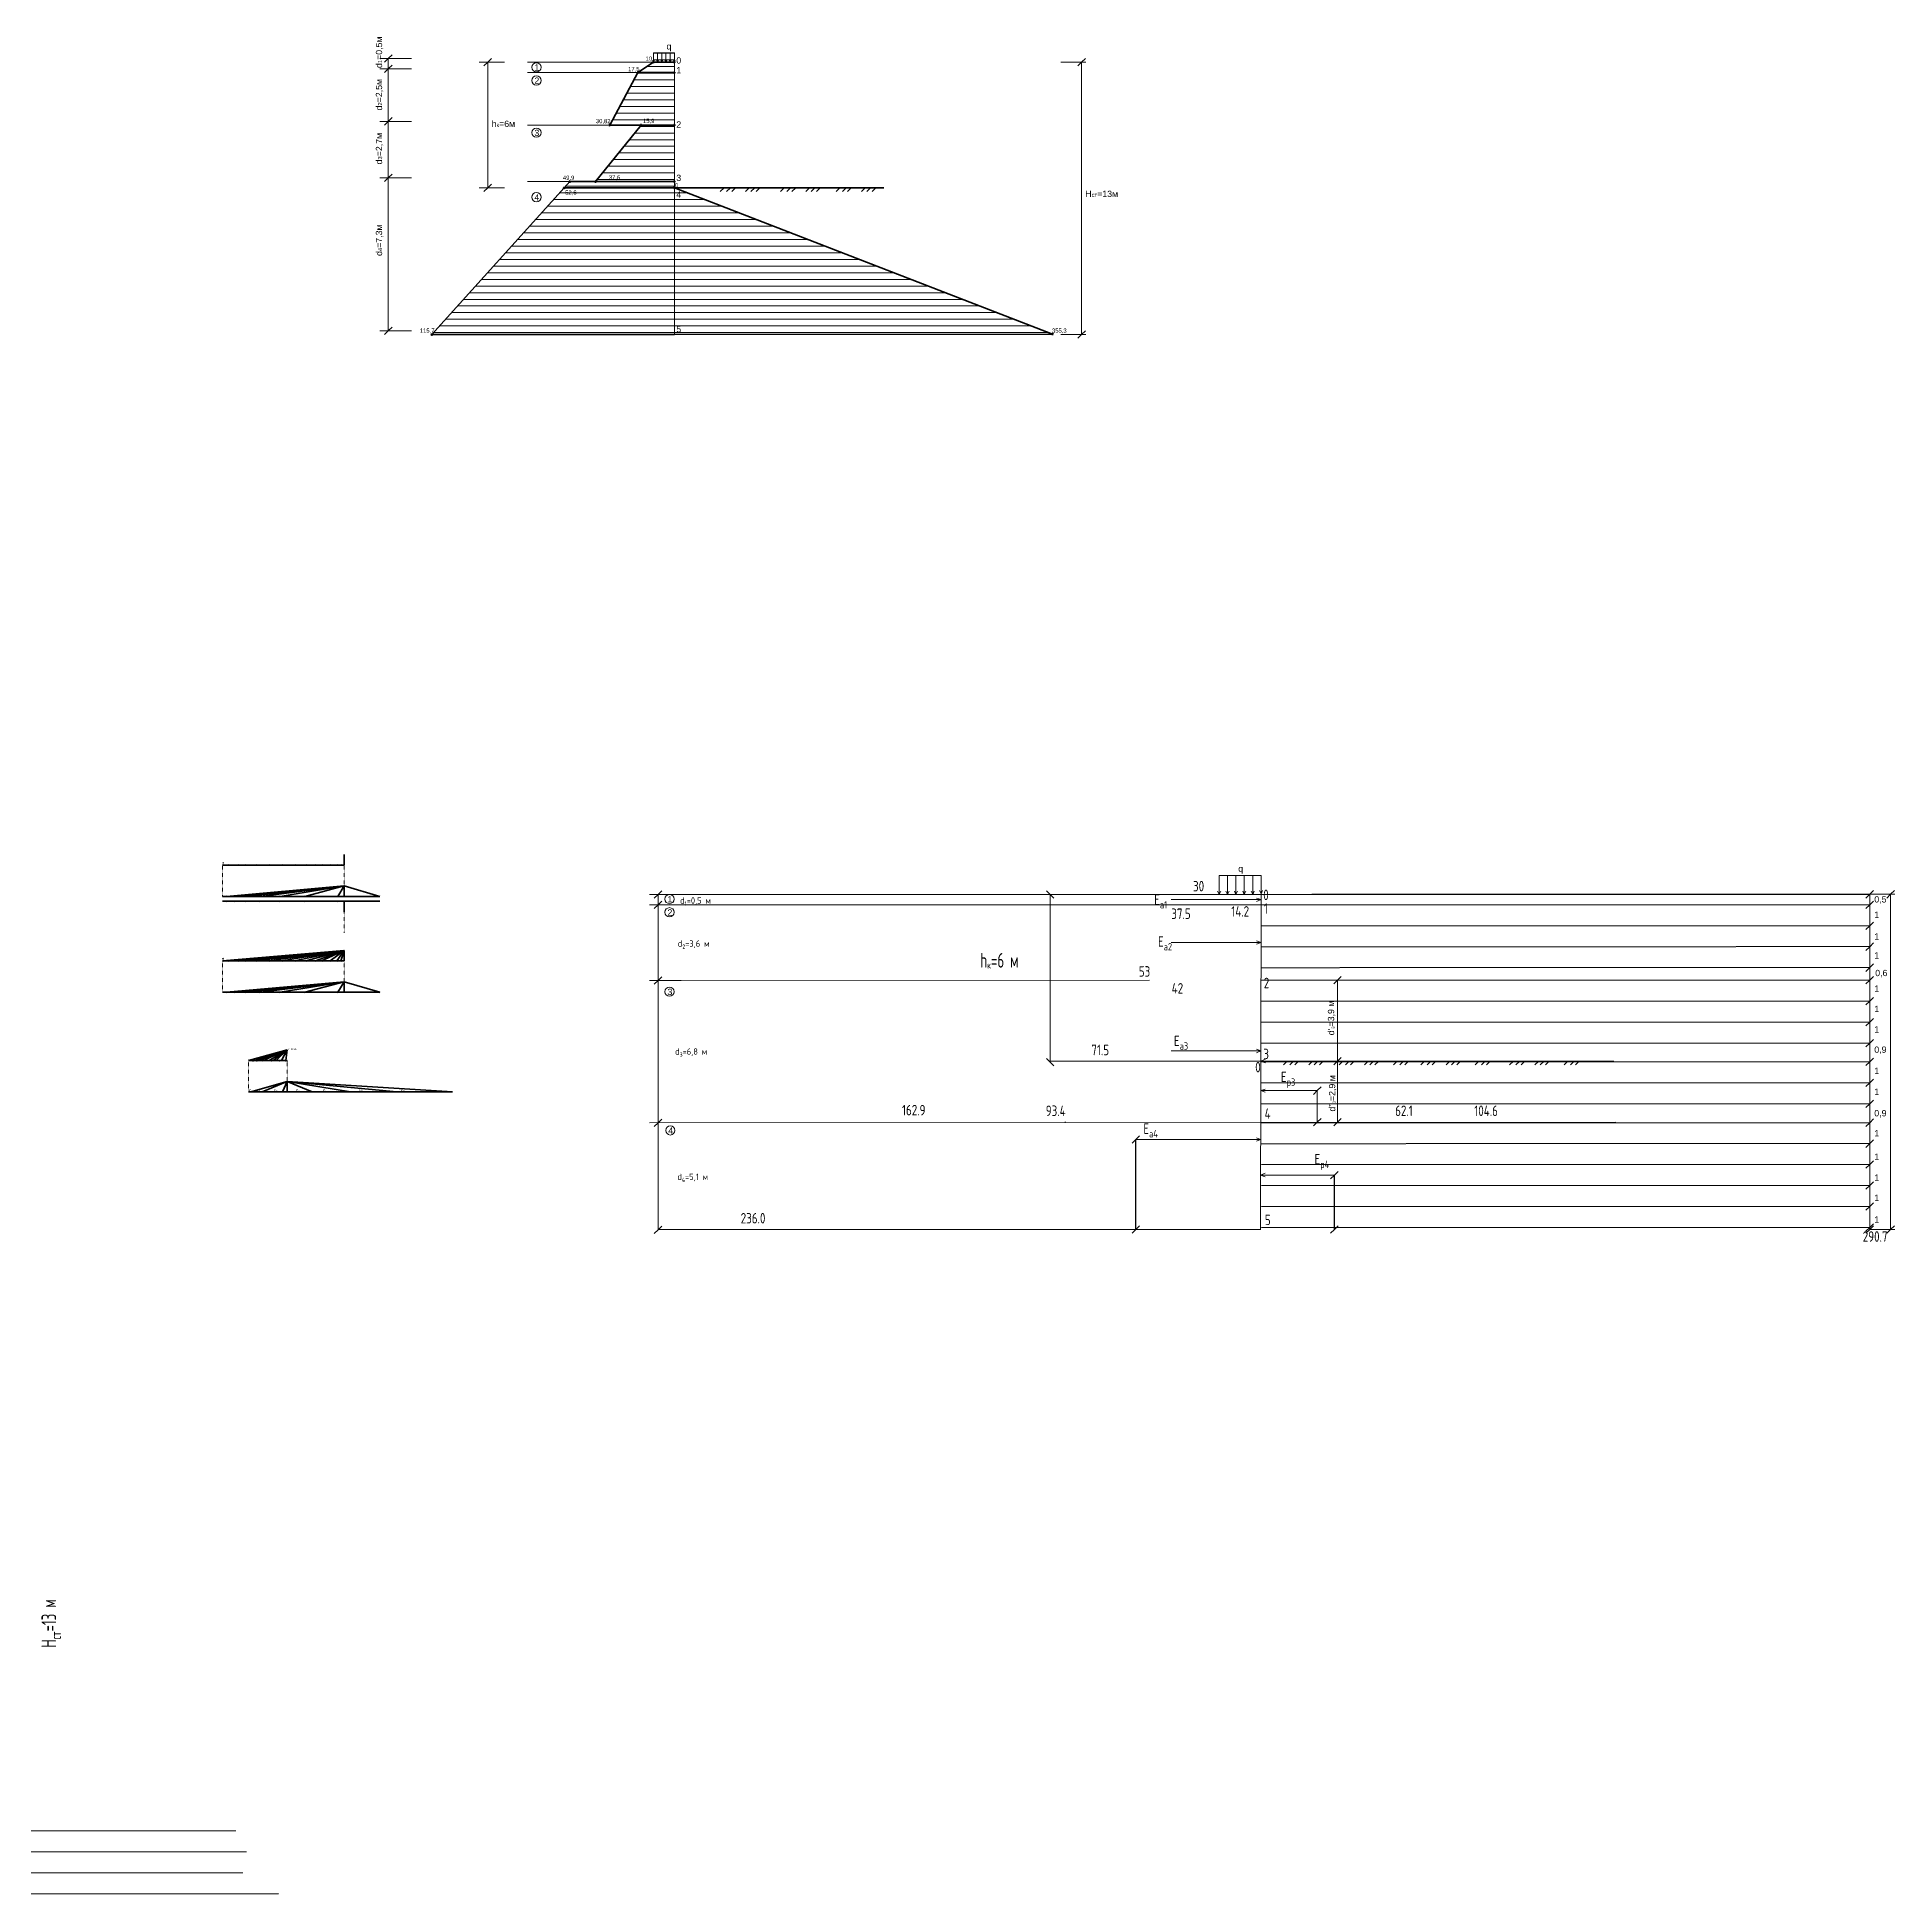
# Model space of a CAD drawing. Header units: millimetres. Extents: x -5592 to 31432, y -5488 to 8589.
# Drawn here: x 17984 to 26848, y -5388 to 3474 of the extents above; entities that cross this region are included whole.
import ezdxf

# ---------------------------------------------------------------- set-up
doc = ezdxf.new("R2010")
doc.units = ezdxf.units.MM
doc.linetypes.add('JIS_02_0.7', pattern=[1.35, 0.75, -0.6])
doc.layers.get('0').update_dxf_attribs({"lineweight": 9})
doc.layers.add('давление', color=10, linetype='Continuous', lineweight=40)
doc.layers.add('размерность', color=50, linetype='JIS_02_0.7', lineweight=5)
doc.styles.add('GOST-2.304_Type-B_shrink', font='', dxfattribs={"width": 0.8})
doc.styles.get("Standard").update_dxf_attribs({"font": 'arial.ttf'})
doc.styles.get('GOST-2.304_Type-B_shrink').set_extended_font_data('GOST Common')

msp = doc.modelspace()

# ---------------------------------------------------------------- hatches: boundary and pattern name
h = msp.add_hatch()
h.set_pattern_fill('LINE', color=256, scale=10)
h.paths.add_polyline_path([(21024.068, 3351.34, -0.41421356), (21021.068, 3354.34), (20927.068, 3354.34, -0.74205597), (20921.571, 3352.676), (20851.564, 3306.004, -0.14806874), (20852.068, 3304.34), (21021.068, 3304.34, -0.41421356), (21024.068, 3307.34)], flags=17)
h.paths.add_polyline_path([(21024.068, 3301.34, -0.41421356), (21021.068, 3304.34), (21017.193, 3304.34), (20852.068, 3304.34, -0.56605327), (20847.657, 3301.693), (20717.278, 3056.988, -0.27709576), (20718.868, 3054.34), (20862.068, 3054.34, -1), (20868.068, 3054.34), (21021.068, 3054.34, -0.41421356), (21024.068, 3057.34)], flags=17)
h.paths.add_polyline_path([(21024.068, 3051.34, -0.41421356), (21021.068, 3054.34), (20868.068, 3054.34, -0.62966639), (20863.188, 3052.002), (20649.947, 2786.679, -0.22724504), (20651.068, 2784.34), (21021.068, 2784.34, -0.41421356), (21024.068, 2787.34)], flags=17)
h.paths.add_polyline_path([(21024.068, 2781.34, -0.41421356), (21021.068, 2784.34), (20651.068, 2784.34, -1), (20645.068, 2784.34), (20528.068, 2784.34, -0.64932827), (20523.061, 2782.11), (20500.075, 2756.57, -0.21261488), (20501.068, 2754.34), (21021.068, 2754.34, -0.41421356), (21024.068, 2757.34)], flags=17)
h.paths.add_polyline_path([(22831.39, 2056.757, -0.99933048), (22825.39, 2056.753), (21024.068, 2054.34), (19870.068, 2054.34, -1), (19864.068, 2054.34, -0.64959073), (19869.076, 2056.569), (20496.059, 2752.112, -0.21240876), (20495.068, 2754.34, -0.64932827), (20500.075, 2756.57), (20523.061, 2782.11, -0.21261488), (20522.068, 2784.34, -1), (20528.068, 2784.34), (20645.068, 2784.34, -0.62966639), (20649.947, 2786.679), (20863.188, 3052.002, -0.22724504), (20862.068, 3054.34), (20718.868, 3054.34, -1), (20712.868, 3054.34, -0.56605327), (20717.278, 3056.988), (20847.657, 3301.693, -0.27709576), (20846.068, 3304.34, -0.74205597), (20851.564, 3306.004), (20921.571, 3352.676, -0.14806874), (20921.068, 3354.34, -0.41421356), (20924.068, 3357.34), (20924.068, 3399.34), (21024.068, 3399.34), (21024.068, 3357.34, -0.41421356), (21027.068, 3354.34, -0.41421356), (21024.068, 3351.34), (21024.068, 3307.34, -0.41421356), (21027.068, 3304.34, -0.41421356), (21024.068, 3301.34), (21024.068, 3057.34, -0.41421356), (21027.068, 3054.34, -0.41421356), (21024.068, 3051.34), (21024.068, 2787.34, -0.41421356), (21027.068, 2784.34, -0.41421356), (21024.068, 2781.34), (21024.068, 2757.34, -0.52689112), (21026.866, 2753.258), (22825.592, 2057.839, -0.83067758)])
h.paths.add_polyline_path([(20868.068, 3054.34, -1), (20862.068, 3054.34, -1)], flags=16)
h.paths.add_polyline_path([(20866.396, 3053.125), (20930.775, 3053.125), (20930.775, 3094.339), (20866.396, 3094.339)], flags=24)
h.paths.add_polyline_path([(20705.201, 2783.602), (20769.58, 2783.602), (20769.58, 2824.816), (20705.201, 2824.816)], flags=24)
h.paths.add_polyline_path([(20497.109, 2711.23), (20561.488, 2711.23), (20561.488, 2752.444), (20497.109, 2752.444)], flags=24)
h.paths.add_polyline_path([(21024.183, 2048.491), (21062.492, 2048.491), (21062.492, 2110.312), (21024.183, 2110.312)], flags=9)
h.paths.add_polyline_path([(21025.391, 2691.296), (21063.699, 2691.296), (21063.699, 2753.117), (21025.391, 2753.117)], flags=24)
h = msp.add_hatch()
h.set_pattern_fill('LINE', color=256, scale=10)
h.paths.add_polyline_path([(21024.068, 3051.34, -0.41421356), (21021.068, 3054.34), (20868.068, 3054.34, -0.62966639), (20863.188, 3052.002), (20649.947, 2786.679, -0.22724504), (20651.068, 2784.34), (21021.068, 2784.34, -0.41421356), (21024.068, 2787.34)])
h.paths.add_polyline_path([(21024.068, 3301.34, -0.41421356), (21021.068, 3304.34), (21017.193, 3304.34), (20852.068, 3304.34, -0.56605327), (20847.657, 3301.693), (20717.278, 3056.988, -0.27709576), (20718.868, 3054.34), (20862.068, 3054.34, -1), (20868.068, 3054.34), (21021.068, 3054.34, -0.41421356), (21024.068, 3057.34)])
h.paths.add_polyline_path([(21024.068, 3351.34, -0.41421356), (21021.068, 3354.34), (20927.068, 3354.34, -0.74205597), (20921.571, 3352.676), (20851.564, 3306.004, -0.14806874), (20852.068, 3304.34), (21017.193, 3304.34), (21021.068, 3304.34, -0.41421356), (21024.068, 3307.34)])
h.paths.add_polyline_path([(21024.068, 2781.34, -0.41421356), (21021.068, 2784.34), (20651.068, 2784.34, -1), (20645.068, 2784.34), (20528.068, 2784.34, -0.64932827), (20523.061, 2782.11), (20500.075, 2756.57, -0.21261488), (20501.068, 2754.34), (21021.068, 2754.34, -0.41421356), (21024.068, 2757.34)])
h.paths.add_polyline_path([(20705.201, 2783.602), (20769.58, 2783.602), (20769.58, 2824.816), (20705.201, 2824.816)], flags=9)
h.paths.add_polyline_path([(20866.396, 3053.125), (20930.775, 3053.125), (20930.775, 3094.339), (20866.396, 3094.339)], flags=9)
at = {"layer": 'давление'}
h = msp.add_hatch(color=256, dxfattribs=at)
h.dxf.hatch_style = 1
h.paths.add_polyline_path([(20846.068, 3304.34, 1), (20852.068, 3304.34, 1)])
h = msp.add_hatch(color=256, dxfattribs=at)
h.dxf.hatch_style = 1
h.paths.add_polyline_path([(20921.068, 3354.34, 1), (20927.068, 3354.34, 1)])
h = msp.add_hatch(color=256, dxfattribs=at)
h.dxf.hatch_style = 1
h.paths.add_polyline_path([(21021.068, 3354.34, 1), (21027.068, 3354.34, 1)])
h = msp.add_hatch(color=256, dxfattribs=at)
h.dxf.hatch_style = 1
h.paths.add_polyline_path([(21021.068, 3304.34, 1), (21027.068, 3304.34, 1)])
h = msp.add_hatch(color=256, dxfattribs=at)
h.dxf.hatch_style = 1
h.paths.add_polyline_path([(20712.868, 3054.34, 1), (20718.868, 3054.34, 1)])
h = msp.add_hatch(color=256, dxfattribs=at)
h.dxf.hatch_style = 1
h.paths.add_polyline_path([(20862.068, 3054.34, 1), (20868.068, 3054.34, 1)])
h = msp.add_hatch(color=256, dxfattribs=at)
h.dxf.hatch_style = 1
h.paths.add_polyline_path([(21021.068, 3054.34, 1), (21027.068, 3054.34, 1)])
h = msp.add_hatch(color=256, dxfattribs=at)
h.dxf.hatch_style = 1
h.paths.add_polyline_path([(20495.068, 2754.34, 1), (20501.068, 2754.34, 1)])
h = msp.add_hatch(color=256, dxfattribs=at)
h.dxf.hatch_style = 1
h.paths.add_polyline_path([(20522.068, 2784.34, 1), (20528.068, 2784.34, 1)])
h = msp.add_hatch(color=256, dxfattribs=at)
h.dxf.hatch_style = 1
h.paths.add_polyline_path([(20645.068, 2784.34, 1), (20651.068, 2784.34, 1)])
h = msp.add_hatch(color=256, dxfattribs=at)
h.dxf.hatch_style = 1
h.paths.add_polyline_path([(21021.068, 2784.34, 1), (21027.068, 2784.34, 1)])
h = msp.add_hatch(color=256, dxfattribs=at)
h.dxf.hatch_style = 1
h.paths.add_polyline_path([(21021.068, 2754.34, 1), (21027.068, 2754.34, 1)])
h = msp.add_hatch(color=256, dxfattribs=at)
h.dxf.hatch_style = 1
h.paths.add_polyline_path([(19864.068, 2054.34, 1), (19870.068, 2054.34, 1)])
h = msp.add_hatch(color=256, dxfattribs=at)
h.dxf.hatch_style = 1
h.paths.add_polyline_path([(22825.39, 2056.757, 1), (22831.39, 2056.757, 1)])
h = msp.add_hatch(color=256, dxfattribs=at)
h.dxf.hatch_style = 1
h.paths.add_polyline_path([(23822.862, -1024.029), (23822.862, -1026.798), (23822.856, -1030.029, 0.41474628), (23825.862, -1027.029, 0.41417256)])
h.paths.add_polyline_path([(23822.862, -1024.029, 0.39185999), (23819.87, -1026.798), (23822.862, -1026.798)])
h.paths.add_polyline_path([(23822.862, -1026.798), (23819.87, -1026.798, 0.01926697), (23819.862, -1027.029, 0.41368104), (23822.856, -1030.029)])
h = msp.add_hatch(color=256, dxfattribs=at)
h.dxf.hatch_style = 1
h.paths.add_polyline_path([(23821.978, -1410.162), (23821.978, -1412.931), (23821.973, -1416.162, 0.41474628), (23824.978, -1413.162, 0.41417256)])
h.paths.add_polyline_path([(23821.978, -1410.162, 0.39185999), (23818.987, -1412.931), (23821.978, -1412.931)])
h.paths.add_polyline_path([(23821.978, -1412.931), (23818.987, -1412.931, 0.01926697), (23818.978, -1413.162, 0.41368104), (23821.973, -1416.162)])
h = msp.add_hatch(color=256, dxfattribs=at)
h.dxf.hatch_style = 1
h.paths.add_polyline_path([(22888.812, -1701.131), (22888.812, -1703.9), (22888.806, -1707.131, 0.41474628), (22891.812, -1704.131, 0.41417256)])
h.paths.add_polyline_path([(22888.812, -1701.131, 0.39185999), (22885.821, -1703.9), (22888.812, -1703.9)])
h.paths.add_polyline_path([(22888.812, -1703.9), (22885.821, -1703.9, 0.01926697), (22885.812, -1704.131, 0.41368104), (22888.806, -1707.131)])
h = msp.add_hatch(color=256, dxfattribs=at)
h.dxf.hatch_style = 1
h.paths.add_polyline_path([(23821.75, -1701.271), (23821.75, -1704.04), (23821.744, -1707.271, 0.41474628), (23824.75, -1704.271, 0.41417256)])
h.paths.add_polyline_path([(23821.75, -1701.271, 0.39185999), (23818.759, -1704.04), (23821.75, -1704.04)])
h.paths.add_polyline_path([(23821.75, -1704.04), (23818.759, -1704.04, 0.01926697), (23818.75, -1704.271, 0.41368104), (23821.744, -1707.271)])
h = msp.add_hatch(color=256, dxfattribs=at)
h.dxf.hatch_style = 1
h.paths.add_polyline_path([(21461.019, -2213.996), (21461.019, -2216.765), (21461.013, -2219.996, 0.41474628), (21464.018, -2216.996, 0.41417256)])
h.paths.add_polyline_path([(21461.019, -2213.996, 0.39185999), (21458.027, -2216.765), (21461.019, -2216.765)])
h.paths.add_polyline_path([(21461.019, -2216.765), (21458.027, -2216.765, 0.01926697), (21458.018, -2216.996, 0.41368104), (21461.013, -2219.996)])
h = msp.add_hatch(color=256, dxfattribs=at)
h.dxf.hatch_style = 1
h.paths.add_polyline_path([(23820.526, -2214.022), (23820.526, -2216.791), (23820.52, -2220.022, 0.41474628), (23823.526, -2217.022, 0.41417256)])
h.paths.add_polyline_path([(23820.526, -2214.022, 0.39185999), (23817.535, -2216.791), (23820.526, -2216.791)])
h.paths.add_polyline_path([(23820.526, -2216.791), (23817.535, -2216.791, 0.01926697), (23817.526, -2217.022, 0.41368104), (23820.52, -2220.022)])

# ---------------------------------------------------------------- linework, layer by layer
for p, q in [((19618.853, 3372.035), (19769.167, 3372.035)), ((19641.436, 3354.34), (19659.167, 3372.035)), ((19659.167, 3372.035), (19676.898, 3389.729)), ((19659.167, 3372.035), (19659.167, 2072.035)), ((20133.344, 3354.34), (20151.075, 3372.035)), ((20133.344, 3354.34), (20151.075, 3372.035)), ((20924.068, 3399.34), (20924.068, 3354.34)), ((20924.068, 3399.34), (21024.068, 3399.34)), ((20944.068, 3399.34), (20944.068, 3354.34)), ((20964.068, 3399.34), (20964.068, 3354.34)), ((20984.068, 3399.34), (20984.068, 3354.34)), ((21004.068, 3399.34), (21004.068, 3354.34)), ((21024.068, 3399.34), (21024.068, 3354.34)), ((22967.458, 3354.34), (22985.189, 3372.035)), ((19618.853, 3322.035), (19769.167, 3322.035)), ((19641.436, 3304.34), (19659.167, 3322.035)), ((19659.167, 3322.035), (19676.898, 3339.729)), ((20093.344, 3354.34), (20213.344, 3354.34)), ((20115.613, 3336.646), (20133.344, 3354.34)), ((20115.613, 3336.646), (20133.344, 3354.34)), ((20133.344, 3354.34), (20133.344, 2754.34)), ((21024.068, 3354.34), (20324.068, 3354.34)), ((21024.068, 3304.34), (20324.068, 3304.34)), ((20924.068, 3354.34), (20920.38, 3362.269)), ((20924.068, 3354.34), (20927.755, 3362.269)), ((20944.068, 3354.34), (20940.38, 3362.269)), ((20944.068, 3354.34), (20947.755, 3362.269)), ((20964.068, 3354.34), (20960.38, 3362.269)), ((20964.068, 3354.34), (20967.755, 3362.269)), ((20984.068, 3354.34), (20980.38, 3362.269)), ((20984.068, 3354.34), (20987.755, 3362.269)), ((21004.068, 3354.34), (21000.38, 3362.269)), ((21004.068, 3354.34), (21007.755, 3362.269)), ((21024.068, 3354.34), (21020.38, 3362.269)), ((21024.068, 3354.34), (21027.755, 3362.269)), ((21024.068, 3354.34), (21024.068, 3304.34)), ((21024.068, 3304.34), (21024.068, 3054.34)), ((21024.068, 3304.34), (21024.068, 3204.34)), ((22949.728, 3336.646), (22967.458, 3354.34)), ((22967.458, 3354.34), (22967.458, 2054.34)), ((19618.853, 3072.035), (19769.167, 3072.035)), ((19641.436, 3054.34), (19659.167, 3072.035)), ((19659.167, 3072.035), (19676.898, 3089.729)), ((21024.068, 3054.34), (20324.068, 3054.34)), ((21024.068, 3054.34), (21024.068, 2754.34)), ((21024.068, 3054.34), (21024.068, 2954.34)), ((19618.853, 2802.035), (19769.167, 2802.035)), ((19641.436, 2784.34), (19659.167, 2802.035)), ((19659.167, 2802.035), (19676.898, 2819.729)), ((20093.344, 2754.34), (20213.344, 2754.34)), ((20115.613, 2736.646), (20133.344, 2754.34)), ((20133.344, 2754.34), (20151.075, 2772.035)), ((21024.068, 2784.34), (20324.068, 2784.34)), ((21024.068, 2754.34), (21024.068, 2054.34)), ((21243.337, 2736.646), (21261.068, 2754.34)), ((21273.528, 2736.646), (21291.259, 2754.34)), ((21297.813, 2736.646), (21315.544, 2754.34)), ((21364.104, 2736.646), (21381.834, 2754.34)), ((21389.701, 2736.646), (21407.432, 2754.34)), ((21414.642, 2736.646), (21432.373, 2754.34)), ((21530.735, 2736.646), (21548.466, 2754.34)), ((21560.927, 2736.646), (21578.658, 2754.34)), ((21585.211, 2736.646), (21602.942, 2754.34)), ((21651.502, 2736.646), (21669.233, 2754.34)), ((21677.099, 2736.646), (21694.83, 2754.34)), ((21702.04, 2736.646), (21719.771, 2754.34)), ((21795.956, 2736.646), (21813.687, 2754.34)), ((21826.148, 2736.646), (21843.879, 2754.34)), ((21850.433, 2736.646), (21868.164, 2754.34)), ((21916.723, 2736.646), (21934.454, 2754.34)), ((21942.321, 2736.646), (21960.052, 2754.34)), ((21967.262, 2736.646), (21984.993, 2754.34)), ((19618.853, 2072.035), (19769.167, 2072.035)), ((19641.436, 2054.34), (19659.167, 2072.035)), ((19641.436, 2054.34), (19659.167, 2072.035)), ((19659.167, 2072.035), (19676.898, 2089.729)), ((19659.167, 2072.035), (19676.898, 2089.729)), ((21024.068, 2054.34), (20324.068, 2054.34)), ((22867.458, 2054.34), (22987.458, 2054.34)), ((22949.728, 2036.646), (22967.458, 2054.34)), ((22967.458, 2054.34), (22985.189, 2072.035)), ((23623.533, -527.875), (23623.533, -617.875)), ((23623.533, -527.875), (23823.533, -527.875)), ((23663.533, -527.875), (23663.533, -617.875)), ((23703.533, -527.875), (23703.533, -617.875)), ((23743.533, -527.875), (23743.533, -617.875)), ((23783.533, -527.875), (23783.533, -617.875)), ((23823.533, -527.875), (23823.533, -617.875)), ((20905.876, -617.875), (21056.19, -617.875)), ((20928.459, -635.569), (20946.19, -617.875)), ((20946.19, -617.875), (20963.921, -600.18)), ((20946.19, -617.875), (20946.19, -2217.875)), ((23123.533, -617.875), (21056.19, -617.875)), ((22817.671, -617.875), (22799.94, -600.18)), ((22817.671, -617.875), (22817.671, -1417.875)), ((22835.402, -635.569), (22817.671, -617.875)), ((23823.533, -617.875), (23123.533, -617.875)), ((23623.533, -617.875), (23616.158, -602.017)), ((23623.533, -617.875), (23630.908, -602.017)), ((23663.533, -617.875), (23656.158, -602.017)), ((23663.533, -617.875), (23670.908, -602.017)), ((23703.533, -617.875), (23696.158, -602.017)), ((23703.533, -617.875), (23710.908, -602.017)), ((23743.533, -617.875), (23736.158, -602.017)), ((23743.533, -617.875), (23750.908, -602.017)), ((23783.533, -617.875), (23776.158, -602.017)), ((23783.533, -617.875), (23790.908, -602.017)), ((23823.533, -614.875), (23816.158, -599.017)), ((23823.533, -617.875), (23820.625, -2217.072)), ((23823.533, -614.875), (23830.908, -599.017)), ((26709.894, -634.767), (26727.625, -617.072)), ((26709.894, -634.767), (26727.625, -617.072)), ((26727.625, -617.072), (26745.356, -599.378)), ((26727.625, -617.072), (26745.356, -599.378)), ((26727.625, -617.072), (26847.625, -617.072)), ((26727.625, -617.072), (26727.625, -2217.072)), ((26809.894, -634.767), (26827.625, -617.072)), ((26827.625, -617.072), (26845.356, -599.378)), ((26827.625, -617.072), (26827.625, -2217.072)), ((20905.876, -667.875), (21056.19, -667.875)), ((20928.459, -685.569), (20946.19, -667.875)), ((20946.19, -667.875), (20963.921, -650.18)), ((23823.533, -666.936), (21056.19, -667.875)), ((26709.894, -684.767), (26727.625, -667.072)), ((26727.625, -667.072), (26745.356, -649.378)), ((26709.894, -784.767), (26727.625, -767.072)), ((26727.625, -767.072), (26745.356, -749.378)), ((26709.894, -884.767), (26727.625, -867.072)), ((26727.625, -867.072), (26745.356, -849.378)), ((26709.894, -984.767), (26727.625, -967.072)), ((26727.625, -967.072), (26745.356, -949.378)), ((20905.876, -1027.875), (21056.19, -1027.875)), ((20928.459, -1045.569), (20946.19, -1027.875)), ((20946.19, -1027.875), (20963.921, -1010.18)), ((23291.3, -1027.152), (21056.19, -1027.875)), ((23822.79, -1026.884), (24208.57, -1027.23)), ((24170.839, -1044.925), (24188.57, -1027.23)), ((24188.57, -1027.23), (24206.301, -1009.536)), ((24188.57, -1027.23), (24188.57, -1704.224)), ((26709.894, -1044.767), (26727.625, -1027.072)), ((26727.625, -1027.072), (26745.356, -1009.378)), ((26709.894, -1144.767), (26727.625, -1127.072)), ((26727.625, -1127.072), (26745.356, -1109.378)), ((26709.894, -1244.767), (26727.625, -1227.072)), ((26727.625, -1227.072), (26745.356, -1209.378)), ((26709.894, -1344.767), (26727.625, -1327.072)), ((26727.625, -1327.072), (26745.356, -1309.378)), ((22817.671, -1417.875), (22799.94, -1400.18)), ((22817.671, -1413.17), (25506.671, -1413.17)), ((22835.402, -1435.569), (22817.671, -1417.875)), ((23930.426, -1430.865), (23946.033, -1415.289)), ((23960.618, -1430.865), (23978.348, -1413.17)), ((23984.902, -1430.865), (24002.633, -1413.17)), ((24051.193, -1430.865), (24068.924, -1413.17)), ((24076.79, -1430.865), (24094.521, -1413.17)), ((24101.731, -1430.865), (24119.462, -1413.17)), ((24170.839, -1431.215), (24188.57, -1413.521)), ((24188.57, -1413.521), (24206.301, -1395.826)), ((24195.77, -1430.865), (24213.501, -1413.17)), ((24225.962, -1430.865), (24243.693, -1413.17)), ((24250.247, -1430.865), (24267.978, -1413.17)), ((24316.537, -1430.865), (24334.268, -1413.17)), ((24342.134, -1430.865), (24359.865, -1413.17)), ((24367.075, -1430.865), (24384.806, -1413.17)), ((24455.121, -1430.865), (24472.852, -1413.17)), ((24485.312, -1430.865), (24503.043, -1413.17)), ((24509.597, -1430.865), (24527.328, -1413.17)), ((24585.63, -1430.865), (24603.36, -1413.17)), ((24615.821, -1430.865), (24633.552, -1413.17)), ((24640.106, -1430.865), (24657.837, -1413.17)), ((24706.396, -1430.865), (24724.127, -1413.17)), ((24731.994, -1430.865), (24749.725, -1413.17)), ((24756.935, -1430.865), (24774.666, -1413.17)), ((24844.98, -1430.865), (24862.711, -1413.17)), ((24875.172, -1430.865), (24892.903, -1413.17)), ((24899.456, -1430.865), (24917.187, -1413.17)), ((25009.708, -1430.865), (25027.439, -1413.17)), ((25039.9, -1430.865), (25057.631, -1413.17)), ((25064.184, -1430.865), (25081.915, -1413.17)), ((25130.475, -1430.865), (25148.206, -1413.17)), ((25156.072, -1430.865), (25173.803, -1413.17)), ((25181.013, -1430.865), (25198.744, -1413.17)), ((25269.058, -1430.865), (25286.789, -1413.17)), ((25299.25, -1430.865), (25316.981, -1413.17)), ((25323.535, -1430.865), (25341.266, -1413.17)), ((26709.894, -1434.767), (26727.625, -1417.072)), ((26727.625, -1417.072), (26745.356, -1399.378)), ((26727.625, -1517.072), (26745.356, -1499.378)), ((24074.119, -1571.918), (24091.85, -1554.224)), ((24091.85, -1554.224), (24109.581, -1536.529)), ((24091.85, -1704.224), (24091.85, -1554.224)), ((26709.894, -1534.767), (26727.625, -1517.072)), ((26709.894, -1634.767), (26727.625, -1617.072)), ((26727.625, -1617.072), (26745.356, -1599.378)), ((20905.876, -1707.875), (25517.114, -1704.226)), ((20928.459, -1725.569), (20946.19, -1707.875)), ((20946.19, -1707.875), (20963.921, -1690.18)), ((23226.364, -1787.072), (23244.095, -1769.378)), ((24074.119, -1721.918), (24091.85, -1704.224)), ((24091.85, -1704.224), (24109.581, -1686.529)), ((24170.839, -1721.918), (24188.57, -1704.224)), ((24188.57, -1704.224), (24206.301, -1686.529)), ((26709.894, -1724.767), (26727.625, -1707.072)), ((26727.625, -1707.072), (26745.356, -1689.378)), ((23208.633, -1804.767), (23226.364, -1787.072)), ((26709.894, -1824.767), (26727.625, -1807.072)), ((26727.625, -1807.072), (26745.356, -1789.378)), ((24173.286, -1957.072), (24191.017, -1939.378)), ((26709.894, -1924.767), (26727.625, -1907.072)), ((26727.625, -1907.072), (26745.356, -1889.378)), ((24155.555, -1974.767), (24173.286, -1957.072)), ((26709.894, -2024.767), (26727.625, -2007.072)), ((26727.625, -2007.072), (26745.356, -1989.378)), ((26709.894, -2124.767), (26727.625, -2107.072)), ((26727.625, -2107.072), (26745.356, -2089.378)), ((20946.19, -2217.875), (20963.921, -2200.18)), ((23226.364, -2217.072), (23244.095, -2199.378)), ((24173.286, -2217.072), (24191.017, -2199.378)), ((26709.894, -2224.767), (26727.625, -2207.072)), ((26727.625, -2207.072), (26745.356, -2189.378)), ((26727.625, -2217.072), (26745.356, -2199.378)), ((26827.625, -2217.072), (26845.356, -2199.378)), ((20928.459, -2235.569), (20946.19, -2217.875)), ((23820.625, -2217.072), (20946.19, -2217.072)), ((23208.633, -2234.767), (23226.364, -2217.072)), ((24155.555, -2234.767), (24173.286, -2217.072)), ((26709.894, -2234.767), (26727.625, -2217.072)), ((26727.625, -2217.072), (26847.625, -2217.072)), ((26809.894, -2234.767), (26827.625, -2217.072))]:
    msp.add_line(p, q)
at = {"ltscale": 0.07}
msp.add_line((22867.458, 3354.34), (22987.458, 3354.34), dxfattribs=at)
for centre in [(20366.095, 3329.939), (20366.095, 3267.11), (20366.095, 3018.001), (20366.095, 2710.205), (21001.058, -639.875), (21001.058, -702.703), (21001.058, -1081.798), (21004.883, -1743.848)]:
    msp.add_circle(centre, 22)
at = {"layer": 'Defpoints'}
msp.add_line((24173.286, -2217.072), (24173.286, -1957.072), dxfattribs=at)
at = {"layer": 'давление'}
for p, q in [((20715.868, 3054.34), (20849.068, 3304.34)), ((20924.068, 3354.34), (20849.068, 3304.34)), ((21024.068, 3304.34), (20849.068, 3304.34)), ((21024.068, 3354.34), (20924.068, 3354.34)), ((21024.068, 3304.34), (21017.193, 3304.34)), ((20648.068, 2784.34), (20865.068, 3054.34)), ((21024.068, 3054.34), (20715.868, 3054.34)), ((21024.068, 3054.34), (20865.068, 3054.34)), ((20498.068, 2754.34), (19867.067, 2054.34)), ((20498.068, 2754.34), (20525.068, 2784.34)), ((22024.068, 2754.34), (20498.068, 2754.34)), ((21024.068, 2784.34), (20525.068, 2784.34)), ((21024.068, 2784.34), (20648.068, 2784.34)), ((22828.39, 2056.757), (21024.068, 2754.34)), ((21024.068, 2054.34), (19867.068, 2054.34)), ((21024.068, 2054.34), (22828.39, 2056.757)), ((19449.321, -477.278), (19449.321, -427.278)), ((18867.771, -477.278), (18872.208, -476.668)), ((18870.571, -477.278), (18867.771, -477.278)), ((18867.771, -477.278), (18872.208, -477.888)), ((18873.559, -466.947), (18869.123, -466.336)), ((18869.123, -467.557), (18869.123, -466.336)), ((18873.559, -466.947), (18869.123, -467.557)), ((18895.671, -477.278), (18870.571, -477.278)), ((18872.208, -476.668), (18872.208, -477.888)), ((18895.671, -477.278), (18900.108, -476.668)), ((18942.971, -477.278), (18895.671, -477.278)), ((18895.671, -477.278), (18900.108, -477.888)), ((18900.108, -476.668), (18900.108, -477.888)), ((18942.971, -477.278), (18947.408, -476.668)), ((18975.971, -477.278), (18942.971, -477.278)), ((18942.971, -477.278), (18947.408, -477.888)), ((18947.408, -476.668), (18947.408, -477.888)), ((18975.971, -477.278), (18980.408, -476.668)), ((19025.571, -477.278), (18975.971, -477.278)), ((18975.971, -477.278), (18980.408, -477.888)), ((18980.408, -476.668), (18980.408, -477.888)), ((19025.571, -477.278), (19030.008, -476.668)), ((19089.871, -477.278), (19025.571, -477.278)), ((19025.571, -477.278), (19030.008, -477.888)), ((19030.008, -476.668), (19030.008, -477.888)), ((19089.871, -477.278), (19094.308, -476.668)), ((19151.071, -477.278), (19089.871, -477.278)), ((19089.871, -477.278), (19094.308, -477.888)), ((19094.308, -476.668), (19094.308, -477.888)), ((19151.071, -477.278), (19155.508, -476.668)), ((19211.971, -477.278), (19151.071, -477.278)), ((19151.071, -477.278), (19155.508, -477.888)), ((19155.508, -476.668), (19155.508, -477.888)), ((19211.971, -477.278), (19216.408, -476.668)), ((19265.371, -477.278), (19211.971, -477.278)), ((19211.971, -477.278), (19216.408, -477.888)), ((19216.408, -476.668), (19216.408, -477.888)), ((19265.371, -477.278), (19269.808, -476.668)), ((19311.171, -477.278), (19265.371, -477.278)), ((19265.371, -477.278), (19269.808, -477.888)), ((19269.808, -476.668), (19269.808, -477.888)), ((19311.171, -477.278), (19315.608, -476.668)), ((19341.071, -477.278), (19311.171, -477.278)), ((19311.171, -477.278), (19315.608, -477.888)), ((19315.608, -476.668), (19315.608, -477.888)), ((19341.071, -477.278), (19345.508, -476.668)), ((19382.371, -477.278), (19341.071, -477.278)), ((19341.071, -477.278), (19345.508, -477.888)), ((19345.508, -476.668), (19345.508, -477.888)), ((19382.371, -477.278), (19386.808, -476.668)), ((19412.821, -477.278), (19382.371, -477.278)), ((19382.371, -477.278), (19386.808, -477.888)), ((19386.808, -476.668), (19386.808, -477.888)), ((19412.821, -477.278), (19417.258, -476.668)), ((19432.421, -477.278), (19412.821, -477.278)), ((19412.821, -477.278), (19417.258, -477.888)), ((19417.258, -476.668), (19417.258, -477.888)), ((19432.421, -477.278), (19436.858, -476.668)), ((19449.321, -477.278), (19432.421, -477.278)), ((19432.421, -477.278), (19436.858, -477.888)), ((19436.858, -476.668), (19436.858, -477.888)), ((18887.171, -627.278), (19449.321, -577.278)), ((18928.771, -627.278), (19449.321, -577.278)), ((19449.321, -577.278), (18982.471, -627.278)), ((19049.771, -627.278), (19449.321, -577.278)), ((19449.321, -577.278), (19142.471, -627.278)), ((19260.171, -627.278), (19449.321, -577.278)), ((19449.321, -577.278), (19419.071, -627.278)), ((19449.321, -627.278), (19449.321, -577.278)), ((19449.321, -577.278), (19618.471, -627.278)), ((18867.771, -627.278), (18887.171, -627.278)), ((18867.771, -650.175), (18887.171, -650.175)), ((18887.815, -627.221), (18883.378, -626.611)), ((18883.378, -627.831), (18883.378, -626.611)), ((18887.815, -627.221), (18883.378, -627.831)), ((18887.815, -650.232), (18883.378, -649.622)), ((18883.378, -649.622), (18883.378, -650.842)), ((18887.815, -650.232), (18883.378, -650.842)), ((18887.171, -627.278), (18928.771, -627.278)), ((18887.171, -650.175), (18928.771, -650.175)), ((18930.049, -627.156), (18925.612, -626.546)), ((18925.612, -627.766), (18925.612, -626.546)), ((18930.049, -627.156), (18925.612, -627.766)), ((18930.049, -650.297), (18925.612, -649.687)), ((18925.612, -649.687), (18925.612, -650.908)), ((18930.049, -650.297), (18925.612, -650.908)), ((18928.771, -627.278), (18982.471, -627.278)), ((18928.771, -650.175), (18982.471, -650.175)), ((18982.471, -627.278), (18978.034, -626.668)), ((18978.034, -627.888), (18978.034, -626.668)), ((18982.471, -627.278), (18978.034, -627.888)), ((18982.471, -650.175), (18978.034, -649.565)), ((18978.034, -649.565), (18978.034, -650.785)), ((18982.471, -650.175), (18978.034, -650.785)), ((18982.471, -627.278), (19049.771, -627.278)), ((18982.471, -650.175), (19049.771, -650.175)), ((19049.771, -627.278), (19045.334, -626.668)), ((19045.334, -627.888), (19045.334, -626.668)), ((19049.771, -627.278), (19045.334, -627.888)), ((19049.771, -650.175), (19045.334, -649.565)), ((19045.334, -649.565), (19045.334, -650.785)), ((19049.771, -650.175), (19045.334, -650.785)), ((19049.771, -627.278), (19142.471, -627.278)), ((19049.771, -650.175), (19142.471, -650.175)), ((19142.471, -627.278), (19138.034, -626.668)), ((19138.034, -627.888), (19138.034, -626.668)), ((19142.471, -627.278), (19138.034, -627.888)), ((19142.471, -650.175), (19138.034, -649.565)), ((19138.034, -649.565), (19138.034, -650.785)), ((19142.471, -650.175), (19138.034, -650.785)), ((19142.471, -627.278), (19260.171, -627.278)), ((19142.471, -650.175), (19260.171, -650.175)), ((19260.171, -627.278), (19255.734, -626.668)), ((19255.734, -627.888), (19255.734, -626.668)), ((19260.171, -627.278), (19255.734, -627.888)), ((19260.171, -650.175), (19255.734, -649.565)), ((19255.734, -649.565), (19255.734, -650.785)), ((19260.171, -650.175), (19255.734, -650.785)), ((19260.171, -627.278), (19419.071, -627.278)), ((19260.171, -650.175), (19419.071, -650.175)), ((19419.071, -627.278), (19414.634, -626.668)), ((19414.634, -627.888), (19414.634, -626.668)), ((19419.071, -627.278), (19414.634, -627.888)), ((19419.071, -650.175), (19414.634, -649.565)), ((19414.634, -649.565), (19414.634, -650.785)), ((19419.071, -650.175), (19414.634, -650.785)), ((19419.071, -627.278), (19618.471, -627.278)), ((19419.071, -650.175), (19618.471, -650.175)), ((19449.321, -650.175), (19449.321, -700.175)), ((19618.471, -627.278), (19614.034, -626.668)), ((19614.034, -627.888), (19614.034, -626.668)), ((19618.471, -627.278), (19614.034, -627.888)), ((19449.321, -884.807), (18867.771, -934.807)), ((19449.321, -884.807), (18870.571, -934.807)), ((19449.321, -884.807), (18895.671, -934.807)), ((19449.321, -884.807), (18942.971, -934.807)), ((19449.321, -884.807), (18975.971, -934.807)), ((19449.321, -884.807), (19025.571, -934.807)), ((19449.321, -884.807), (19089.871, -934.807)), ((19449.321, -884.807), (19151.071, -934.807)), ((19449.321, -884.807), (19211.971, -934.807)), ((19449.321, -884.807), (19265.371, -934.807)), ((19449.321, -884.807), (19311.171, -934.807)), ((19449.321, -884.807), (19341.071, -934.807)), ((19449.321, -884.807), (19382.371, -934.807)), ((19449.321, -884.807), (19412.821, -934.807)), ((19449.321, -884.807), (19432.421, -934.807)), ((19449.321, -934.807), (19449.321, -884.807)), ((18867.771, -934.807), (18872.208, -934.197)), ((18870.571, -934.807), (18867.771, -934.807)), ((18867.771, -934.807), (18872.208, -935.417)), ((18873.559, -924.475), (18869.123, -923.865)), ((18869.123, -925.085), (18869.123, -923.865)), ((18873.559, -924.475), (18869.123, -925.085)), ((18895.671, -934.807), (18870.571, -934.807)), ((18872.208, -934.197), (18872.208, -935.417)), ((18895.671, -934.807), (18900.108, -934.197)), ((18942.971, -934.807), (18895.671, -934.807)), ((18895.671, -934.807), (18900.108, -935.417)), ((18900.108, -934.197), (18900.108, -935.417)), ((18942.971, -934.807), (18947.408, -934.197)), ((18975.971, -934.807), (18942.971, -934.807)), ((18942.971, -934.807), (18947.408, -935.417)), ((18947.408, -934.197), (18947.408, -935.417)), ((18975.971, -934.807), (18980.408, -934.197)), ((19025.571, -934.807), (18975.971, -934.807)), ((18975.971, -934.807), (18980.408, -935.417)), ((18980.408, -934.197), (18980.408, -935.417)), ((19025.571, -934.807), (19030.008, -934.197)), ((19089.871, -934.807), (19025.571, -934.807)), ((19025.571, -934.807), (19030.008, -935.417)), ((19030.008, -934.197), (19030.008, -935.417)), ((19089.871, -934.807), (19094.308, -934.197)), ((19151.071, -934.807), (19089.871, -934.807)), ((19089.871, -934.807), (19094.308, -935.417)), ((19094.308, -934.197), (19094.308, -935.417)), ((19151.071, -934.807), (19155.508, -934.197)), ((19211.971, -934.807), (19151.071, -934.807)), ((19151.071, -934.807), (19155.508, -935.417)), ((19155.508, -934.197), (19155.508, -935.417)), ((19211.971, -934.807), (19216.408, -934.197)), ((19265.371, -934.807), (19211.971, -934.807)), ((19211.971, -934.807), (19216.408, -935.417)), ((19216.408, -934.197), (19216.408, -935.417)), ((19265.371, -934.807), (19269.808, -934.197)), ((19311.171, -934.807), (19265.371, -934.807)), ((19265.371, -934.807), (19269.808, -935.417)), ((19269.808, -934.197), (19269.808, -935.417)), ((19311.171, -934.807), (19315.608, -934.197)), ((19341.071, -934.807), (19311.171, -934.807)), ((19311.171, -934.807), (19315.608, -935.417)), ((19315.608, -934.197), (19315.608, -935.417)), ((19341.071, -934.807), (19345.508, -934.197)), ((19382.371, -934.807), (19341.071, -934.807)), ((19341.071, -934.807), (19345.508, -935.417)), ((19345.508, -934.197), (19345.508, -935.417)), ((19382.371, -934.807), (19386.808, -934.197)), ((19412.821, -934.807), (19382.371, -934.807)), ((19382.371, -934.807), (19386.808, -935.417)), ((19386.808, -934.197), (19386.808, -935.417)), ((19412.821, -934.807), (19417.258, -934.197)), ((19432.421, -934.807), (19412.821, -934.807)), ((19412.821, -934.807), (19417.258, -935.417)), ((19417.258, -934.197), (19417.258, -935.417)), ((19432.421, -934.807), (19436.858, -934.197)), ((19449.321, -934.807), (19432.421, -934.807)), ((19432.421, -934.807), (19436.858, -935.417)), ((19436.858, -934.197), (19436.858, -935.417)), ((18887.171, -1084.807), (19449.321, -1034.807)), ((18928.771, -1084.807), (19449.321, -1034.807)), ((19449.321, -1034.807), (18982.471, -1084.807)), ((19049.771, -1084.807), (19449.321, -1034.807)), ((19449.321, -1034.807), (19142.471, -1084.807)), ((19260.171, -1084.807), (19449.321, -1034.807)), ((19449.321, -1034.807), (19419.071, -1084.807)), ((19449.321, -1084.807), (19449.321, -1034.807)), ((19449.321, -1034.807), (19618.471, -1084.807)), ((18867.771, -1084.807), (18887.171, -1084.807)), ((18887.815, -1084.749), (18883.378, -1084.139)), ((18883.378, -1085.36), (18883.378, -1084.139)), ((18887.815, -1084.749), (18883.378, -1085.36)), ((18887.171, -1084.807), (18928.771, -1084.807)), ((18930.049, -1084.684), (18925.612, -1084.074)), ((18925.612, -1085.294), (18925.612, -1084.074)), ((18930.049, -1084.684), (18925.612, -1085.294)), ((18928.771, -1084.807), (18982.471, -1084.807)), ((18982.471, -1084.807), (18978.034, -1084.197)), ((18978.034, -1085.417), (18978.034, -1084.197)), ((18982.471, -1084.807), (18978.034, -1085.417)), ((18982.471, -1084.807), (19049.771, -1084.807)), ((19049.771, -1084.807), (19045.334, -1084.197)), ((19045.334, -1085.417), (19045.334, -1084.197)), ((19049.771, -1084.807), (19045.334, -1085.417)), ((19049.771, -1084.807), (19142.471, -1084.807)), ((19142.471, -1084.807), (19138.034, -1084.197)), ((19138.034, -1085.417), (19138.034, -1084.197)), ((19142.471, -1084.807), (19138.034, -1085.417)), ((19142.471, -1084.807), (19260.171, -1084.807)), ((19260.171, -1084.807), (19255.734, -1084.197)), ((19255.734, -1085.417), (19255.734, -1084.197)), ((19260.171, -1084.807), (19255.734, -1085.417)), ((19260.171, -1084.807), (19419.071, -1084.807)), ((19419.071, -1084.807), (19414.634, -1084.197)), ((19414.634, -1085.417), (19414.634, -1084.197)), ((19419.071, -1084.807), (19414.634, -1085.417)), ((19419.071, -1084.807), (19618.471, -1084.807)), ((19618.471, -1084.807), (19614.034, -1084.197)), ((19614.034, -1085.417), (19614.034, -1084.197)), ((19618.471, -1084.807), (19614.034, -1085.417)), ((18991.351, -1409.697), (19177.388, -1359.697)), ((18991.351, -1409.697), (18995.788, -1409.087)), ((19022.536, -1409.697), (18991.351, -1409.697)), ((18991.351, -1409.697), (18995.788, -1410.307)), ((18995.788, -1409.087), (18995.788, -1410.307)), ((19177.388, -1359.697), (19022.536, -1409.697)), ((19022.536, -1409.697), (19026.973, -1409.087)), ((19037.911, -1409.697), (19022.536, -1409.697)), ((19022.536, -1409.697), (19026.973, -1410.307)), ((19026.973, -1409.087), (19026.973, -1410.307)), ((19177.388, -1359.697), (19037.911, -1409.697)), ((19037.911, -1409.697), (19042.348, -1409.087)), ((19062.261, -1409.697), (19037.911, -1409.697)), ((19037.911, -1409.697), (19042.348, -1410.307)), ((19042.348, -1409.087), (19042.348, -1410.307)), ((19177.388, -1359.697), (19062.261, -1409.697)), ((19062.261, -1409.697), (19066.698, -1409.087)), ((19090.211, -1409.697), (19062.261, -1409.697)), ((19062.261, -1409.697), (19066.698, -1410.307)), ((19066.698, -1409.087), (19066.698, -1410.307)), ((19177.388, -1359.697), (19090.211, -1409.697)), ((19090.211, -1409.697), (19094.648, -1409.087)), ((19110.126, -1409.697), (19090.211, -1409.697)), ((19090.211, -1409.697), (19094.648, -1410.307)), ((19094.648, -1409.087), (19094.648, -1410.307)), ((19177.388, -1359.697), (19110.126, -1409.697)), ((19110.126, -1409.697), (19114.563, -1409.087)), ((19124.868, -1409.697), (19110.126, -1409.697)), ((19110.126, -1409.697), (19114.563, -1410.307)), ((19114.563, -1409.087), (19114.563, -1410.307)), ((19177.388, -1359.697), (19124.868, -1409.697)), ((19124.868, -1409.697), (19129.305, -1409.087)), ((19150.353, -1409.697), (19124.868, -1409.697)), ((19124.868, -1409.697), (19129.305, -1410.307)), ((19129.305, -1409.087), (19129.305, -1410.307)), ((19177.388, -1359.697), (19150.353, -1409.697)), ((19150.353, -1409.697), (19154.79, -1409.087)), ((19170.513, -1409.697), (19150.353, -1409.697)), ((19150.353, -1409.697), (19154.79, -1410.307)), ((19154.79, -1409.087), (19154.79, -1410.307)), ((19177.388, -1359.697), (19170.513, -1409.697)), ((19170.513, -1409.697), (19174.95, -1409.087)), ((19177.388, -1409.697), (19170.513, -1409.697)), ((19170.513, -1409.697), (19174.95, -1410.307)), ((19174.95, -1409.087), (19174.95, -1410.307)), ((18991.351, -1559.697), (19002.991, -1559.697)), ((19002.991, -1559.697), (18998.555, -1559.087)), ((18998.555, -1559.087), (18998.555, -1560.307)), ((19002.991, -1559.697), (18998.555, -1560.307)), ((19002.991, -1559.697), (19177.388, -1509.697)), ((19002.991, -1559.697), (19057.506, -1559.697)), ((19057.506, -1559.697), (19053.07, -1559.087)), ((19053.07, -1559.087), (19053.07, -1560.307)), ((19057.506, -1559.697), (19053.07, -1560.307)), ((19057.506, -1559.697), (19177.388, -1509.697)), ((19057.506, -1559.697), (19154.916, -1559.697)), ((19154.916, -1559.697), (19150.48, -1559.087)), ((19150.48, -1559.087), (19150.48, -1560.307)), ((19154.916, -1559.697), (19150.48, -1560.307)), ((19154.916, -1559.697), (19177.388, -1509.697)), ((19154.916, -1559.697), (19295.181, -1559.697)), ((19177.388, -1559.697), (19177.388, -1509.697)), ((19295.181, -1559.697), (19177.388, -1509.697)), ((19478.301, -1559.697), (19177.388, -1509.697)), ((19700.376, -1559.697), (19177.388, -1509.697)), ((19965.146, -1559.697), (19177.388, -1509.697)), ((19295.181, -1559.697), (19290.745, -1559.087)), ((19290.745, -1559.087), (19290.745, -1560.307)), ((19295.181, -1559.697), (19290.745, -1560.307)), ((19295.181, -1559.697), (19478.301, -1559.697)), ((19478.301, -1559.697), (19473.865, -1559.087)), ((19473.865, -1559.087), (19473.865, -1560.307)), ((19478.301, -1559.697), (19473.865, -1560.307)), ((19478.301, -1559.697), (19700.376, -1559.697)), ((19700.376, -1559.697), (19695.94, -1559.087)), ((19695.94, -1559.087), (19695.94, -1560.307)), ((19700.376, -1559.697), (19695.94, -1560.307)), ((19700.376, -1559.697), (19965.146, -1559.697)), ((19965.146, -1559.697), (19960.71, -1559.087)), ((19960.71, -1559.087), (19960.71, -1560.307)), ((19965.146, -1559.697), (19960.71, -1560.307))]:
    msp.add_line(p, q, dxfattribs=at)
at = {"layer": 'давление', "color": 0, "lineweight": 9}
for p, q in [((23803.829, -617.875), (23801.589, -617.875)), ((23823.533, -642.352), (23394.557, -642.352)), ((23801.589, -634.744), (23823.533, -642.352)), ((23801.589, -650.854), (23823.533, -642.352)), ((23823.533, -846.697), (23394.557, -846.697)), ((23801.589, -839.09), (23823.533, -846.697)), ((23801.589, -855.199), (23823.533, -846.697)), ((23822.176, -1364.539), (23394.557, -1364.539)), ((23801.589, -1356.932), (23822.176, -1364.539)), ((23801.589, -1373.041), (23822.176, -1364.539)), ((23822.087, -1413.17), (23844.031, -1404.668)), ((24251.063, -1413.17), (23822.087, -1413.17)), ((23822.087, -1413.17), (23844.031, -1420.777)), ((23821.832, -1553.733), (23843.016, -1546.927)), ((24091.85, -1554.224), (23821.832, -1553.733)), ((23821.832, -1553.733), (23842.329, -1561.455)), ((23821.407, -1787.379), (23226.364, -1787.379)), ((23801.923, -1779.772), (23821.407, -1787.379)), ((23801.923, -1795.881), (23821.407, -1787.379)), ((23821.098, -1957.212), (23843.042, -1948.71)), ((24173.286, -1957.072), (23821.098, -1957.212)), ((23821.098, -1957.212), (23843.042, -1964.819))]:
    msp.add_line(p, q, dxfattribs=at)
at = {"layer": 'давление', "color": 0, "lineweight": -3}
msp.add_line((23226.364, -2217.072), (23226.364, -1787.072), dxfattribs=at)
at = {"layer": 'давление'}
for centre in [(20849.068, 3304.34), (20924.068, 3354.34), (21024.068, 3354.34), (21024.068, 3304.34), (20715.868, 3054.34), (20865.068, 3054.34), (21024.068, 3054.34), (20498.068, 2754.34), (20525.068, 2784.34), (20648.068, 2784.34), (21024.068, 2784.34), (21024.068, 2754.34), (19867.068, 2054.34), (22828.39, 2056.757)]:
    msp.add_circle(centre, 3, dxfattribs=at)
at = {"layer": 'размерность', "ltscale": 0.05}
for p, q in [((18867.771, -477.278), (18867.771, -627.278)), ((19449.321, -477.278), (19449.321, -627.278)), ((19449.321, -800.175), (19449.321, -650.175)), ((18867.771, -934.807), (18867.771, -1084.807)), ((19449.321, -934.807), (19449.321, -1084.807)), ((18991.351, -1409.697), (18991.351, -1559.697)), ((19177.388, -1409.697), (19177.388, -1509.697))]:
    msp.add_line(p, q, dxfattribs=at)
at = {"layer": 'размерность', "ltscale": 0.8}
for p, q in [((26727.625, -617.072), (23823.533, -617.209)), ((23823.533, -617.738), (26730.625, -617.875)), ((23820.533, -666.936), (26727.625, -667.072)), ((26727.625, -766.936), (23823.533, -767.072)), ((26727.625, -866.936), (23823.533, -867.072)), ((26727.625, -967.072), (23823.533, -967.209)), ((26727.625, -1027.072), (23823.533, -1027.209)), ((26727.625, -1127.072), (23823.533, -1127.209)), ((26727.625, -1227.072), (23823.533, -1227.209)), ((26727.625, -1327.072), (23823.533, -1327.209)), ((26727.625, -1417.072), (23823.533, -1417.209)), ((26727.625, -1517.072), (23823.533, -1517.209)), ((26727.625, -1617.072), (23823.533, -1617.209)), ((26727.625, -1707.072), (23823.533, -1707.209)), ((26727.625, -1807.072), (23823.533, -1807.209)), ((26727.625, -1907.072), (23823.533, -1907.209)), ((26727.625, -2007.072), (23823.533, -2007.209)), ((26727.625, -2107.072), (23823.533, -2107.209)), ((26727.625, -2207.072), (23823.533, -2207.209)), ((18964.61, -5287.558), (-862.23, -5279.404)), ((19136.913, -5387.558), (-862.23, -5379.404))]:
    msp.add_line(p, q, dxfattribs=at)
at = {"layer": 'размерность', "linetype": 'ByBlock', "ltscale": 0.8}
for p, q in [((18931.141, -5087.558), (-862.23, -5079.404)), ((18983.204, -5187.558), (-862.23, -5179.404))]:
    msp.add_line(p, q, dxfattribs=at)

# ---------------------------------------------------------------- texts
at = {"char_height": 30, "attachment_point": 1, "rotation": 90}
for s, width, insert in [('d{\\H0.66667x;1}=0,5м', 147.50897, (19599.719, 3326.365)), ('d{\\H0.66667x;2}=2,5м', 147.50897, (19599.719, 3123.98)), ('d{\\H0.66667x;3}=2,7м', 147.50897, (19599.719, 2866.524)), ('d{\\H0.66667x;4}=7,3м', 147.50897, (19599.719, 2429.487)), ("\\A1;d'{\\H0.46667x;\\S^ 3;}=3,9 м", 160.34209, (24142.339, -1289.891)), ("\\A1;d''{\\H0.46667x;\\S^ 3;}=2,9 м", 188.48875, (24147.519, -1653.877))]:
    msp.add_mtext_dynamic_manual_height_columns(s, width=width, gutter_width=12.5, heights=[0], dxfattribs=dict(at, insert=insert))
at = {"attachment_point": 1}
for s, width, insert, char_height in [('10', 147.50897, (20887.353, 3381.434), 20), ('q', 147.50897, (20986.814, 3445.06), 30), ('0', 147.50897, (21033.423, 3377.69), 30), ('2', 147.50897, (20356.194, 3281.044), 30), ('1', 147.50897, (20356.194, 3343.873), 30), ('17,5', 147.50897, (20803.582, 3331.452), 20), ('1', 147.50897, (21033.423, 3331.072), 30), ('h{\\H0.66667x;к}=6м', 147.50897, (20152.314, 3075.203), 30), ('3', 147.50897, (20356.194, 3031.934), 30), ('30,82', 147.50897, (20649.699, 3083.088), 20), ('15,9', 147.50897, (20874.438, 3084.128), 20), ('2', 147.50897, (21033.423, 3072.017), 30), ('49,9', 147.50897, (20492.447, 2812.941), 20), ('37,6', 147.50897, (20711.374, 2814.605), 20), ('0', 147.50897, (21026.156, 2777.419), 20), ('3', 147.50897, (21033.423, 2817.383), 30), ('4', 147.50897, (20356.194, 2724.139), 30), ('52,6', 147.50897, (20503.268, 2742.233), 20), ('4', 147.50897, (21033.423, 2737.677), 30), ('H{\\H0.66667x;ст}=13м', 147.50897, (22984.586, 2740.907), 30), ('115,7', 147.50897, (19809.751, 2083.362), 20), ('5', 147.50897, (21033.423, 2094.872), 30), ('355,3', 147.50897, (22826.084, 2083.362), 20), ('q', 147.50897, (23714.779, -479.676), 30), ('2', 147.50897, (20991.157, -688.77), 30), ('1', 147.50897, (20991.157, -625.941), 30), ('\\A1;{\\fGOST 2.304 type A|b0|i0|c204|p34;d\\H0.7x;\\S^ 1;\\H1.42857x;=0,5 м}', 207.19336, (21051.413, -631.659), 30), ('0,5', 147.50897, (26749.612, -626.161), 30), ('1', 147.50897, (26749.612, -699.588), 30), ('\\A1;{\\fGOST 2.304 type A|b0|i0|c204|p34;d\\H0.7x;\\S^ 2;\\H1.42857x;=3,6 м}', 216.51654, (21040.485, -837.14), 30), ('1', 147.50897, (26749.612, -803.54), 30), ('1', 147.50897, (26749.612, -893.659), 30), ('1', 147.50897, (26749.612, -1052.291), 30), ('0,6', 66.32146, (26754.056, -977.583), 30), ('3', 147.50897, (20991.157, -1067.864), 30), ('1', 147.50897, (26749.612, -1149.149), 30), ('1', 147.50897, (26749.612, -1246.995), 30), ('\\A1;{\\fGOST 2.304 type A|b0|i0|c204|p34;d\\H0.7x;\\S^ 3;\\H1.42857x;=6,8 м}', 238.09915, (21027.58, -1352.419), 30), ('0,9', 71.29487, (26749.612, -1343.522), 30), ('1', 147.50897, (26749.612, -1444.662), 30), ('1', 147.50897, (26749.612, -1544.489), 30), ('0,9', 60.47138, (26749.612, -1646.791), 30), ('4', 147.50897, (20994.982, -1729.914), 30), ('1', 147.50897, (26749.612, -1742.493), 30), ('1', 147.50897, (26749.612, -1854.327), 30), ('\\A1;{\\fGOST 2.304 type A|b0|i0|c204|p34;d\\H0.7x;\\S^ 4;\\H1.42857x;=5,1 м}', 228.94581, (21038.242, -1950.301), 30), ('1', 147.50897, (26749.612, -1954.327), 30), ('1', 147.50897, (26749.612, -2050.725), 30), ('1', 147.50897, (26749.612, -2154.327), 30)]:
    msp.add_mtext_dynamic_manual_height_columns(s, width=width, gutter_width=12.5, heights=[0], dxfattribs=dict(at, insert=insert, char_height=char_height))
at = {"char_height": 50, "attachment_point": 1, "style": 'GOST-2.304_Type-B_shrink'}
for s, insert, width in [('\\A1;E{\\H0.7x;\\S^ a1;}', (23313.493, -617.721), 33.16857), ('30', (23499.052, -553.141), 34.98763), ('0', (23833.795, -594.867), 33.28174), ('37.5', (23395.204, -684.738), 53.82645), ('14.2', (23681.444, -673.483), 53.82645), ('1', (23837.158, -660.378), 33.28174), ('\\A1;E{\\H0.7x;\\S^ a2;}', (23331.792, -817.706), 33.16857), ('53', (23240.243, -960.139), 33.16857), ('42', (23397.074, -1040.73), 33.16857), ('2', (23836.689, -1015.215), 33.28174), ('\\A1;E{\\H0.7x;\\S^ a3;}', (23407.902, -1291.844), 33.16857), ('71.5', (23013.606, -1335.083), 33.16857), ('\\A1;E{\\H0.7x;\\S^ p3;}', (23918.18, -1463.819), 33.16857), ('162.9', (22110.242, -1622.073), 33.16857), ('93.4', (22796.223, -1625.029), 33.16857), ('62.1', (24463.223, -1625.029), 33.16857), ('104.6', (24840.84, -1625.029), 118.4992), ('\\A1;E{\\H0.7x;\\S^ a4;}', (23261.838, -1710.515), 33.16857), ('\\A1;E{\\H0.7x;\\S^ p4;}', (24078.533, -1856.097), 33.16857), ('236.0', (21340.678, -2138.153), 33.16857), ('290.7', (26694.493, -2225.387), 118.4992)]:
    msp.add_mtext(s, dxfattribs=dict(at, insert=insert, width=width))
at = {"attachment_point": 1, "style": 'GOST-2.304_Type-B_shrink'}
for s, width, insert, char_height in [('\\A1;{\\fGOST 2.304 type A|b0|i0|c204|p34;h\\H0.46667x;\\S^ к;\\H2.14284x;=6 м}', 353.26024, (22483.828, -897.084), 70), ('0', 30, (23795.713, -1416.936), 50), ('3', 30, (23834.396, -1354.016), 50), ('4', 30, (23840.592, -1638.065), 50), ('5', 30, (23841.622, -2146.112), 50)]:
    msp.add_mtext_dynamic_manual_height_columns(s, width=width, gutter_width=12.5, heights=[0], dxfattribs=dict(at, insert=insert, char_height=char_height))
at = {"insert": (18004.277, -4212.382), "char_height": 70, "attachment_point": 1, "rotation": 90, "style": 'GOST-2.304_Type-B_shrink'}
msp.add_mtext_dynamic_manual_height_columns('\\A1;{\\fGOST 2.304 type A|b0|i0|c204|p34;H\\H0.7x;\\S^ ст;\\H1.42857x;=13 м}', width=426.09372, gutter_width=12.5, heights=[0], dxfattribs=at)
at = {"layer": 'давление', "attachment_point": 1}
for s, width, insert, char_height in [('Р{\\H0.66667x;9}', 9.98707, (19008.812, -1410.62), 6), ('Р{\\H0.66667x;8}', 9.98707, (19030.584, -1410.62), 6), ('Р{\\H0.66667x;7}', 9.98707, (19050.697, -1410.62), 6), ('Р{\\H0.66667x;6}', 9.98707, (19079.137, -1410.62), 6), ('Р{\\H0.66667x;5}', 9.98707, (19100.685, -1410.62), 6), ('Р{\\H0.66667x;4}', 9.98707, (19117.527, -1410.62), 6), ('Р{\\H0.66667x;3}', 9.98707, (19138.738, -1410.62), 6), ('Р{\\H0.66667x;2}', 9.98707, (19160.266, -1410.62), 6), ('Р{\\H0.66667x;1}', 9.98707, (19172.617, -1410.62), 6), ('η=50 кН', 55.58723, (19182.135, -1352.597), 8), ('Р{\\H0.5x;10}', 9.98707, (18993.786, -1545.88), 10), ('Р{\\H0.5x;11}', 9.98707, (19034.625, -1545.88), 10), ('Р{\\H0.5x;12}', 10, (19114.202, -1545.88), 10), ('Р{\\H0.5x;13}', 9.98707, (19218.724, -1545.88), 10), ('Р{\\H0.5x;14}', 9.98707, (19347.2, -1545.88), 10), ('Р{\\H0.5x;15}', 9.98707, (19521.347, -1545.88), 10), ('Р{\\H0.5x;15}', 10, (19718.487, -1545.88), 10)]:
    msp.add_mtext_dynamic_manual_height_columns(s, width=width, gutter_width=12.5, heights=[0], dxfattribs=dict(at, insert=insert, char_height=char_height))

doc.saveas('drawing.dxf')
